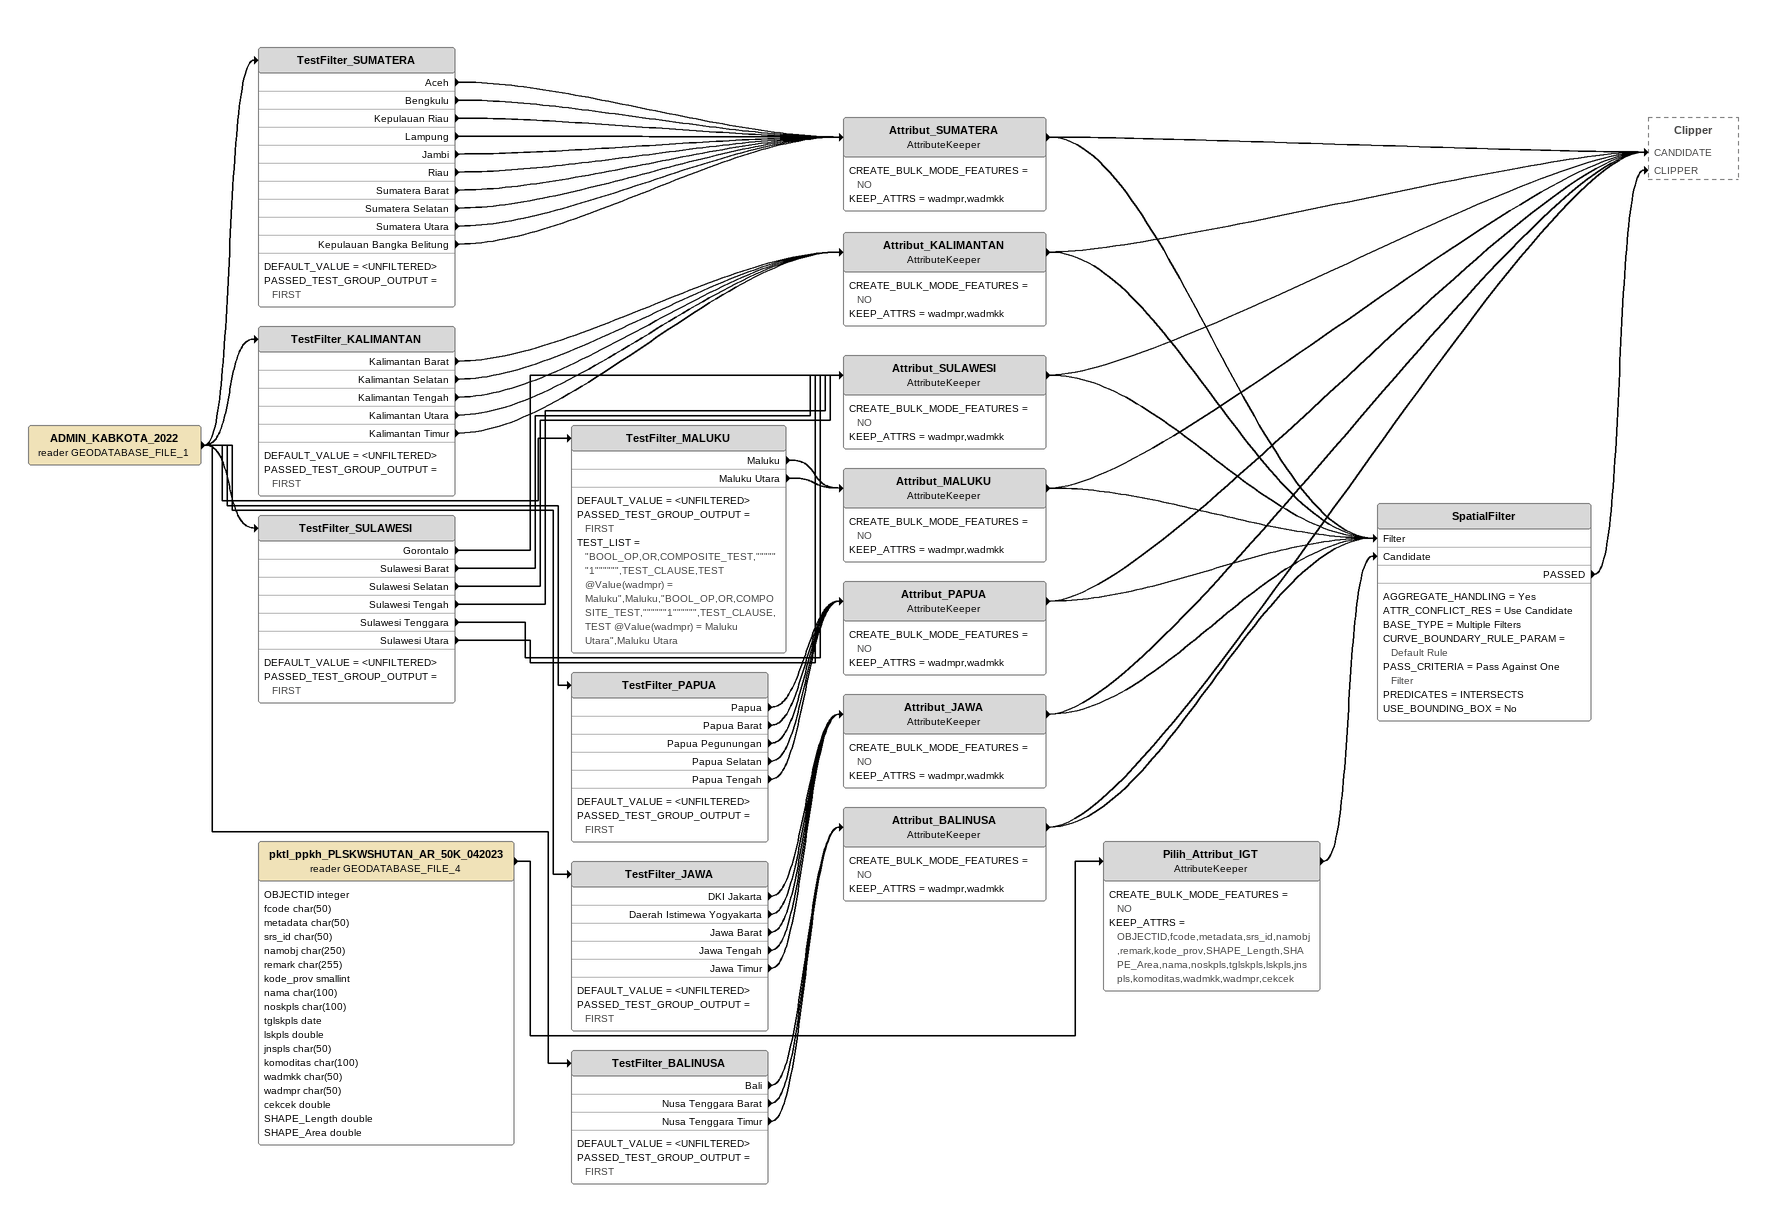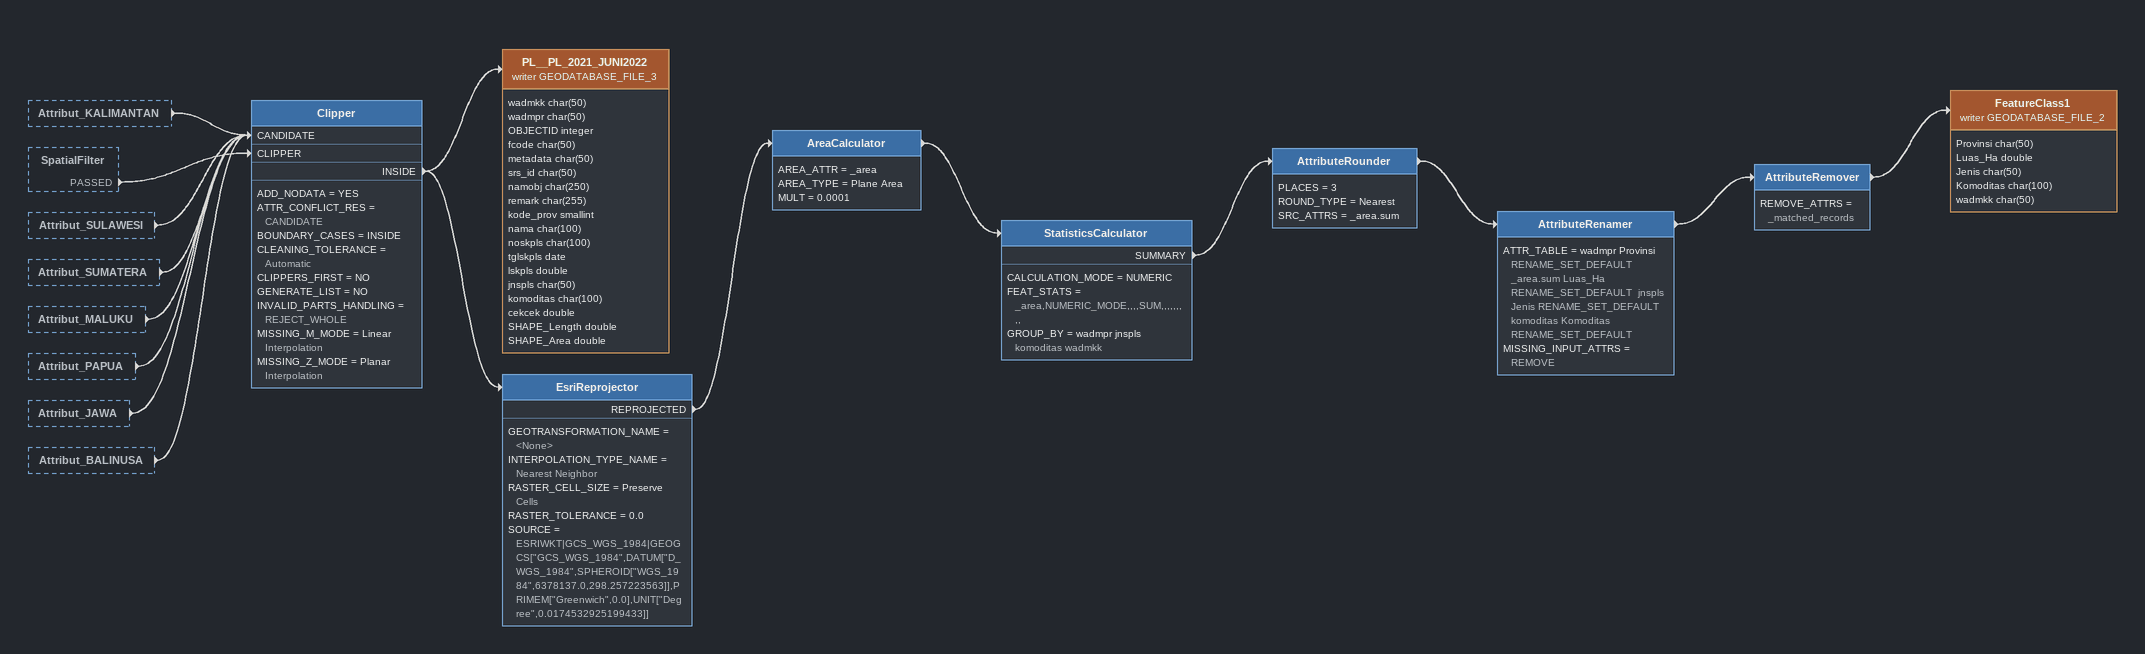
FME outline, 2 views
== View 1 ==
ADMIN_KABKOTA_2022 (reader GEODATABASE_FILE_1)
    -> TestFilter_KALIMANTAN
    -> TestFilter_SUMATERA
    -> TestFilter_SULAWESI
    -> TestFilter_MALUKU
    -> TestFilter_PAPUA
    -> TestFilter_JAWA
    -> TestFilter_BALINUSA
TestFilter_SUMATERA
    DEFAULT_VALUE = <UNFILTERED>
    PASSED_TEST_GROUP_OUTPUT = FIRST
    Aceh -> Attribut_SUMATERA
    Bengkulu -> Attribut_SUMATERA
    Kepulauan Riau -> Attribut_SUMATERA
    Lampung -> Attribut_SUMATERA
    Jambi -> Attribut_SUMATERA
    Riau -> Attribut_SUMATERA
    Sumatera Barat -> Attribut_SUMATERA
    Sumatera Selatan -> Attribut_SUMATERA
    Sumatera Utara -> Attribut_SUMATERA
    Kepulauan Bangka Belitung -> Attribut_SUMATERA
Attribut_SUMATERA: AttributeKeeper
    CREATE_BULK_MODE_FEATURES = NO
    KEEP_ATTRS = wadmpr,wadmkk
    -> Clipper [CANDIDATE]
    -> SpatialFilter [Filter]
TestFilter_KALIMANTAN
    DEFAULT_VALUE = <UNFILTERED>
    PASSED_TEST_GROUP_OUTPUT = FIRST
    Kalimantan Barat -> Attribut_KALIMANTAN
    Kalimantan Selatan -> Attribut_KALIMANTAN
    Kalimantan Tengah -> Attribut_KALIMANTAN
    Kalimantan Utara -> Attribut_KALIMANTAN
    Kalimantan Timur -> Attribut_KALIMANTAN
Attribut_KALIMANTAN: AttributeKeeper
    CREATE_BULK_MODE_FEATURES = NO
    KEEP_ATTRS = wadmpr,wadmkk
    -> Clipper [CANDIDATE]
    -> SpatialFilter [Filter]
TestFilter_SULAWESI
    DEFAULT_VALUE = <UNFILTERED>
    PASSED_TEST_GROUP_OUTPUT = FIRST
    Gorontalo -> Attribut_SULAWESI
    Sulawesi Barat -> Attribut_SULAWESI
    Sulawesi Selatan -> Attribut_SULAWESI
    Sulawesi Tengah -> Attribut_SULAWESI
    Sulawesi Tenggara -> Attribut_SULAWESI
    Sulawesi Utara -> Attribut_SULAWESI
Attribut_SULAWESI: AttributeKeeper
    CREATE_BULK_MODE_FEATURES = NO
    KEEP_ATTRS = wadmpr,wadmkk
    -> Clipper [CANDIDATE]
    -> SpatialFilter [Filter]
TestFilter_MALUKU
    DEFAULT_VALUE = <UNFILTERED>
    PASSED_TEST_GROUP_OUTPUT = FIRST
    TEST_LIST = "BOOL_OP,OR,COMPOSITE_TEST,""""""1"""""",TEST_CLAUSE,TEST @Value(wadmpr) = Maluku",Maluku,"BOOL_OP,OR,COMPOSITE_TEST,""""""1"""""",TEST_CLAUSE,TEST @Value(wadmpr) = Maluku Utara",Maluku Utara
    Maluku -> Attribut_MALUKU
    Maluku Utara -> Attribut_MALUKU
Attribut_MALUKU: AttributeKeeper
    CREATE_BULK_MODE_FEATURES = NO
    KEEP_ATTRS = wadmpr,wadmkk
    -> Clipper [CANDIDATE]
    -> SpatialFilter [Filter]
TestFilter_PAPUA
    DEFAULT_VALUE = <UNFILTERED>
    PASSED_TEST_GROUP_OUTPUT = FIRST
    Papua -> Attribut_PAPUA
    Papua Barat -> Attribut_PAPUA
    Papua Pegunungan -> Attribut_PAPUA
    Papua Selatan -> Attribut_PAPUA
    Papua Tengah -> Attribut_PAPUA
Attribut_PAPUA: AttributeKeeper
    CREATE_BULK_MODE_FEATURES = NO
    KEEP_ATTRS = wadmpr,wadmkk
    -> Clipper [CANDIDATE]
    -> SpatialFilter [Filter]
TestFilter_JAWA
    DEFAULT_VALUE = <UNFILTERED>
    PASSED_TEST_GROUP_OUTPUT = FIRST
    DKI Jakarta -> Attribut_JAWA
    Daerah Istimewa Yogyakarta -> Attribut_JAWA
    Jawa Barat -> Attribut_JAWA
    Jawa Tengah -> Attribut_JAWA
    Jawa Timur -> Attribut_JAWA
Attribut_JAWA: AttributeKeeper
    CREATE_BULK_MODE_FEATURES = NO
    KEEP_ATTRS = wadmpr,wadmkk
    -> Clipper [CANDIDATE]
    -> SpatialFilter [Filter]
TestFilter_BALINUSA
    DEFAULT_VALUE = <UNFILTERED>
    PASSED_TEST_GROUP_OUTPUT = FIRST
    Bali -> Attribut_BALINUSA
    Nusa Tenggara Barat -> Attribut_BALINUSA
    Nusa Tenggara Timur -> Attribut_BALINUSA
Attribut_BALINUSA: AttributeKeeper
    CREATE_BULK_MODE_FEATURES = NO
    KEEP_ATTRS = wadmpr,wadmkk
    -> SpatialFilter [Filter]
    -> Clipper [CANDIDATE]
pktl_ppkh_PLSKWSHUTAN_AR_50K_042023 (reader GEODATABASE_FILE_4)
    attributes: OBJECTID integer, fcode char(50), metadata char(50), srs_id char(50), namobj char(250), remark char(255), kode_prov smallint, nama char(100), noskpls char(100), tglskpls date, lskpls double, jnspls char(50), komoditas char(100), wadmkk char(50), wadmpr char(50), cekcek double, SHAPE_Length double, SHAPE_Area double
    -> Pilih_Attribut_IGT
Pilih_Attribut_IGT: AttributeKeeper
    CREATE_BULK_MODE_FEATURES = NO
    KEEP_ATTRS = OBJECTID,fcode,metadata,srs_id,namobj,remark,kode_prov,SHAPE_Length,SHAPE_Area,nama,noskpls,tglskpls,lskpls,jnspls,komoditas,wadmkk,wadmpr,cekcek
    -> SpatialFilter [Candidate]
SpatialFilter
    AGGREGATE_HANDLING = Yes
    ATTR_CONFLICT_RES = Use Candidate
    BASE_TYPE = Multiple Filters
    CURVE_BOUNDARY_RULE_PARAM = Default Rule
    PASS_CRITERIA = Pass Against One Filter
    PREDICATES = INTERSECTS
    USE_BOUNDING_BOX = No
    PASSED -> Clipper [CLIPPER]

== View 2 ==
Attribut_KALIMANTAN [outside]
    -> Clipper [CANDIDATE]
SpatialFilter [outside]
    PASSED -> Clipper [CLIPPER]
Attribut_SULAWESI [outside]
    -> Clipper [CANDIDATE]
Attribut_SUMATERA [outside]
    -> Clipper [CANDIDATE]
Attribut_MALUKU [outside]
    -> Clipper [CANDIDATE]
Attribut_PAPUA [outside]
    -> Clipper [CANDIDATE]
Attribut_JAWA [outside]
    -> Clipper [CANDIDATE]
Attribut_BALINUSA [outside]
    -> Clipper [CANDIDATE]
Clipper
    ADD_NODATA = YES
    ATTR_CONFLICT_RES = CANDIDATE
    BOUNDARY_CASES = INSIDE
    CLEANING_TOLERANCE = Automatic
    CLIPPERS_FIRST = NO
    GENERATE_LIST = NO
    INVALID_PARTS_HANDLING = REJECT_WHOLE
    MISSING_M_MODE = Linear Interpolation
    MISSING_Z_MODE = Planar Interpolation
    INSIDE -> PL__PL_2021_JUNI2022 (writer GEODATABASE_FILE_3)
    INSIDE -> EsriReprojector
PL__PL_2021_JUNI2022 (writer GEODATABASE_FILE_3)
    attributes: wadmkk char(50), wadmpr char(50), OBJECTID integer, fcode char(50), metadata char(50), srs_id char(50), namobj char(250), remark char(255), kode_prov smallint, nama char(100), noskpls char(100), tglskpls date, lskpls double, jnspls char(50), komoditas char(100), cekcek double, SHAPE_Length double, SHAPE_Area double
EsriReprojector
    GEOTRANSFORMATION_NAME = <None>
    INTERPOLATION_TYPE_NAME = Nearest Neighbor
    RASTER_CELL_SIZE = Preserve Cells
    RASTER_TOLERANCE = 0.0
    SOURCE = ESRIWKT|GCS_WGS_1984|GEOGCS["GCS_WGS_1984",DATUM["D_WGS_1984",SPHEROID["WGS_1984",6378137.0,298.257223563]],PRIMEM["Greenwich",0.0],UNIT["Degree",0.0174532925199433]]
    REPROJECTED -> AreaCalculator
AreaCalculator
    AREA_ATTR = _area
    AREA_TYPE = Plane Area
    MULT = 0.0001
    -> StatisticsCalculator
StatisticsCalculator
    CALCULATION_MODE = NUMERIC
    FEAT_STATS = _area,NUMERIC_MODE,,,,SUM,,,,,,,,,
    GROUP_BY = wadmpr jnspls komoditas wadmkk
    SUMMARY -> AttributeRounder
AttributeRounder
    PLACES = 3
    ROUND_TYPE = Nearest
    SRC_ATTRS = _area.sum
    -> AttributeRenamer
AttributeRenamer
    ATTR_TABLE = wadmpr Provinsi RENAME_SET_DEFAULT  _area.sum Luas_Ha RENAME_SET_DEFAULT  jnspls Jenis RENAME_SET_DEFAULT  komoditas Komoditas RENAME_SET_DEFAULT
    MISSING_INPUT_ATTRS = REMOVE
    -> AttributeRemover
AttributeRemover
    REMOVE_ATTRS = _matched_records
    -> FeatureClass1 (writer GEODATABASE_FILE_2)
FeatureClass1 (writer GEODATABASE_FILE_2)
    attributes: Provinsi char(50), Luas_Ha double, Jenis char(50), Komoditas char(100), wadmkk char(50)
